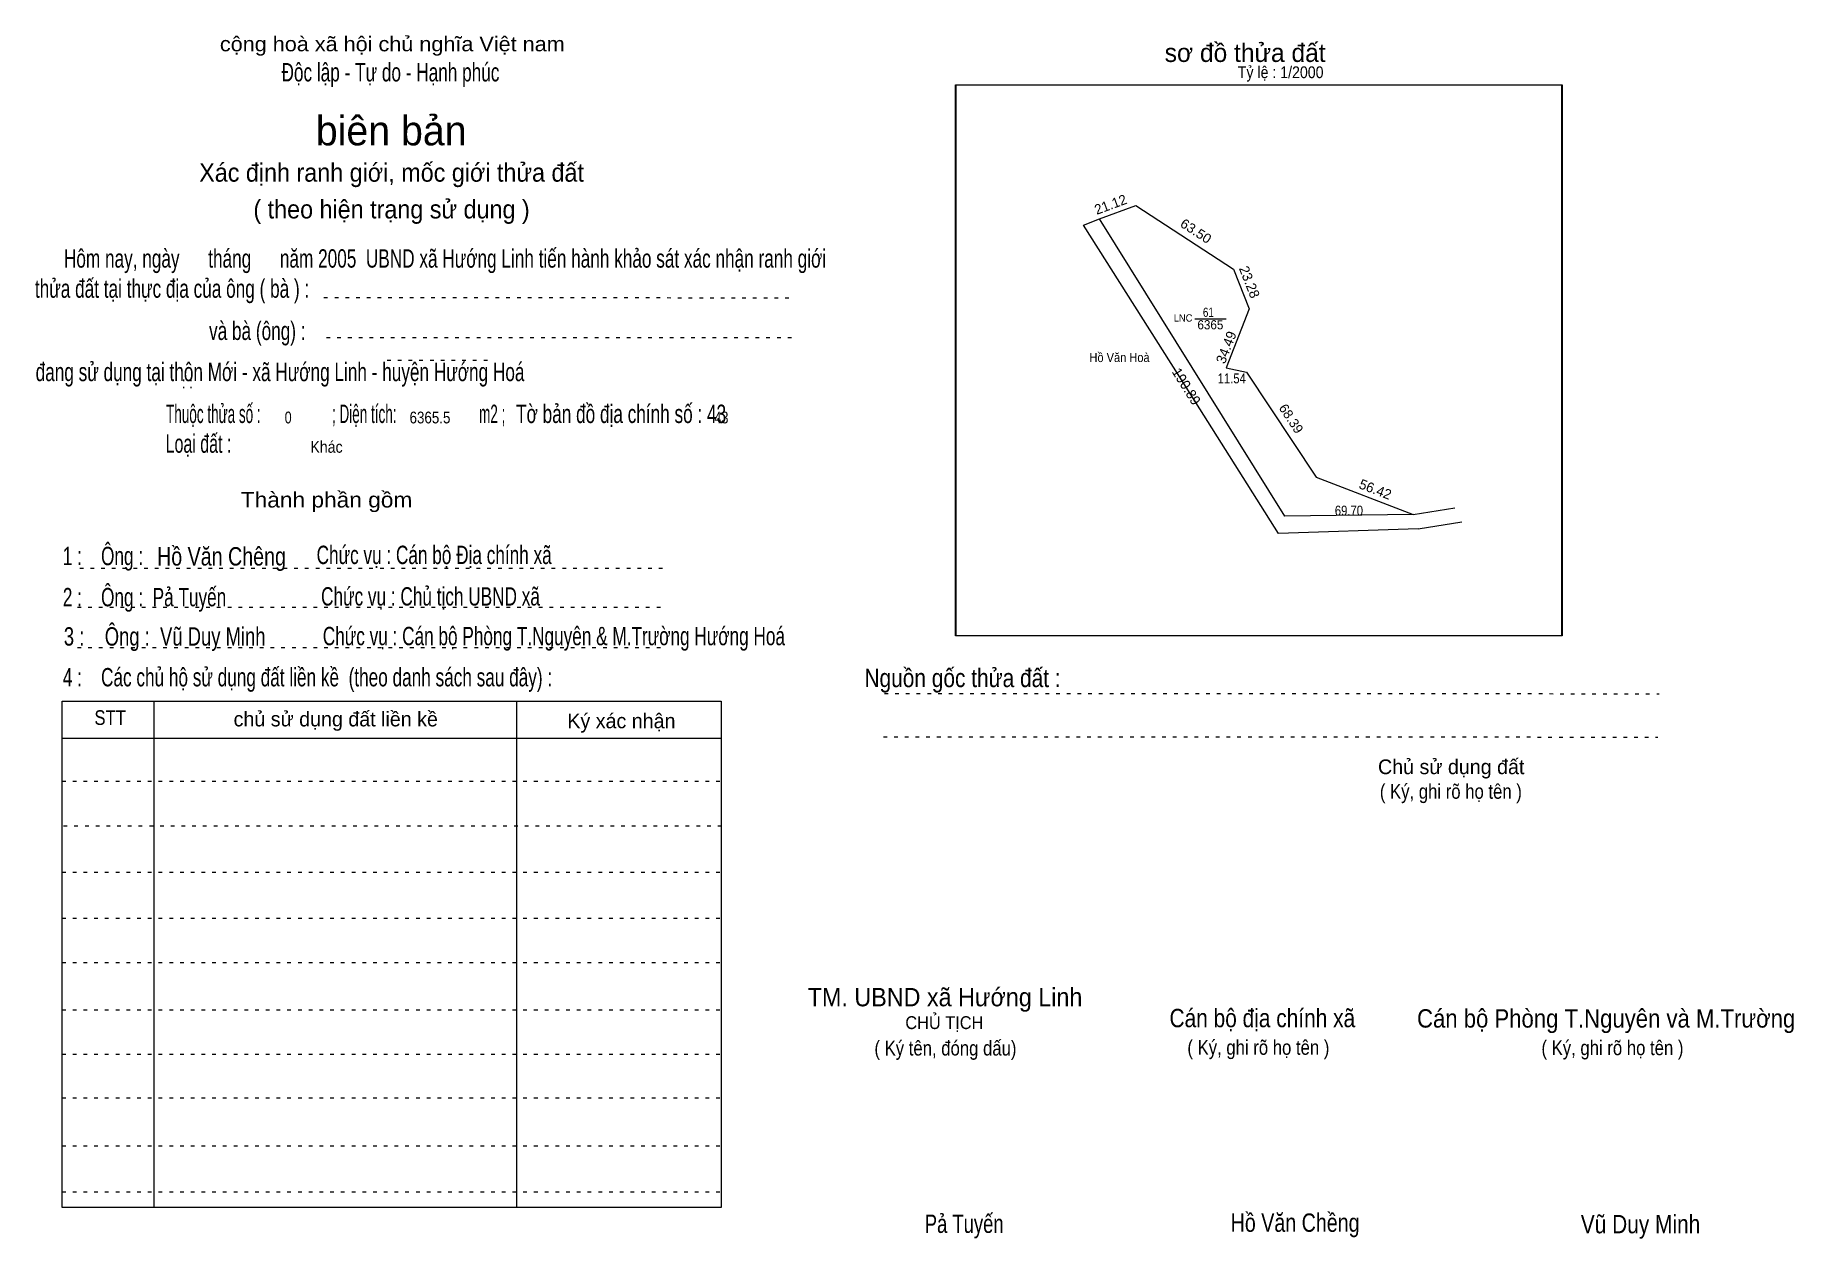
# Model space of a CAD drawing. Header units: centimetres. Extents: x -1.5 to 46.4, y -3.9 to 28.9.
import ezdxf
from ezdxf.enums import TextEntityAlignment as Align

# ---------------------------------------------------------------- set-up
doc = ezdxf.new("R2010")
doc.units = ezdxf.units.CM
doc.header["$LTSCALE"] = 0.16
doc.linetypes.add('DOTTED', pattern=[1.5, 0.3, -1.2])
for name, color, linetype, lineweight in [('15', 7, 'Continuous', 13), ('2', 7, 'Continuous', 25), ('22', 7, 'Continuous', 13), ('5', 7, 'DOTTED', 13)]:
    doc.layers.add(name, color=color, linetype=linetype, lineweight=lineweight)
for name, color, linetype in [('16', 7, 'Continuous'), ('34', 7, 'Continuous'), ('51', 7, 'Continuous')]:
    doc.layers.add(name, color=color, linetype=linetype)

msp = doc.modelspace()

# ---------------------------------------------------------------- linework, layer by layer
at = {"layer": '15'}
msp.add_line((30.08, 21.15), (30.93, 21.15), dxfattribs=at)
at = {"layer": '2'}
msp.add_lwpolyline([(23.56, 27.52), (40.06, 27.52), (40.06, 12.52), (23.56, 12.52)], close=True, dxfattribs=at)
at = {"layer": '22'}
for p, q in [((27.05, 23.7), (27.48, 23.87)), ((29.84, 19.29), (27.05, 23.7)), ((36.02, 15.82), (37.16, 16)), ((36.16, 15.43), (37.35, 15.62))]:
    msp.add_line(p, q, dxfattribs=at)
msp.add_lwpolyline([(27.48, 23.87), (28.47, 24.23), (31.13, 22.5), (31.56, 21.42), (30.93, 19.81), (31.49, 19.69), (33.38, 16.84), (36.02, 15.82), (32.53, 15.77)], close=True, dxfattribs=at)
for points in [[(27.48, 23.87), (28.47, 24.23), (31.13, 22.5), (31.56, 21.42), (30.93, 19.81), (31.49, 19.69), (33.38, 16.84), (36.02, 15.82)], [(36.02, 15.82), (32.53, 15.77), (27.48, 23.87)], [(36.16, 15.43), (32.36, 15.3), (29.84, 19.29)]]:
    msp.add_lwpolyline(points, dxfattribs=at)
at = {"layer": '5'}
for p, q in [((6.37, 21.73), (19.21, 21.72)), ((6.44, 20.64), (19.25, 20.64)), ((8.09, 20.02), (10.86, 20.02)), ((-0.28, 14.36), (15.72, 14.36)), ((-0.34, 13.3), (15.66, 13.3)), ((-0.34, 12.2), (15.66, 12.2)), ((21.63, 10.95), (42.72, 10.94)), ((21.6, 9.77), (42.69, 9.76)), ((-0.76, 8.56), (17.18, 8.56)), ((-0.72, 7.34), (17.22, 7.34)), ((-0.76, 6.08), (17.18, 6.08)), ((-0.76, 4.83), (17.18, 4.83)), ((-0.76, 3.62), (17.18, 3.62)), ((-0.76, 2.33), (17.18, 2.33)), ((-0.76, 1.13), (17.18, 1.13)), ((-0.76, -0.06), (17.18, -0.06)), ((-0.76, -1.37), (17.18, -1.37)), ((-0.76, -2.62), (17.18, -2.62))]:
    msp.add_line(p, q, dxfattribs=at)
at = {"layer": '5', "linetype": 'Continuous', "lineweight": 25}
for p, q in [((1.74, 10.74), (1.74, -3.05)), ((11.61, 10.74), (11.61, -3.05)), ((-0.76, 9.73), (17.18, 9.73))]:
    msp.add_line(p, q, dxfattribs=at)
for points in [[(23.58, 27.52), (40.08, 27.52), (40.08, 12.52), (23.58, 12.52)], [(-0.76, 10.74), (17.18, 10.74), (17.18, -3.05), (-0.76, -3.05)]]:
    msp.add_lwpolyline(points, close=True, dxfattribs=at)

# ---------------------------------------------------------------- texts
at = {"layer": '15'}
for s, width, p in [('6365', 0.95, (30.15, 20.86)), ('61', 0.8, (30.3, 21.2))]:
    msp.add_text(s, height=0.25, dxfattribs=dict(at, width=width)).set_placement(p)
at = {"layer": '16', "width": 0.9}
msp.add_text('Hồ Văn Hoà', height=0.25, dxfattribs=at).set_placement((28.03, 19.97), align=Align.CENTER)
at = {"layer": '22', "width": 0.95}
msp.add_text('LNC', height=0.2, dxfattribs=at).set_placement((29.76, 21.07), align=Align.CENTER)
at = {"layer": '34'}
for s, width, p in [(': : ', 0.85, (2.5, 19.25)), ('0', 0.8, (5.3, 18.3)), ('6365.5', 0.85, (8.7, 18.3)), ('43', 0.8, (17, 18.3)), ('Khác', 0.9, (6, 17.5))]:
    msp.add_text(s, height=0.32, dxfattribs=dict(at, width=width)).set_placement(p)
at = {"layer": '5'}
for s, height, width, p in [('cộng hoà xã hội chủ nghĩa Việt nam', 0.4, 1.1, (8.23, 28.43)), ('Độc lập - Tự do - Hạnh phúc', 0.5, 0.7, (8.18, 27.61)), ('Xác định ranh giới, mốc giới thửa đất', 0.5, 0.95, (8.21, 24.88)), ('( theo hiện trạng sử dụng )', 0.5, 0.95, (8.21, 23.88)), ('Thành phần gồm', 0.42, 1.1, (6.44, 16.01)), ('Hồ Văn Chêng', 0.5, 0.8, (3.58, 14.43)), ('Chức vụ : Cán bộ Địa chính xã', 0.5, 0.7, (9.37, 14.47)), ('Chức vụ : Chủ tịch UBND xã', 0.5, 0.7, (9.27, 13.34)), ('Chức vụ : Cán bộ Phòng T.Nguyên & M.Trường Hướng Hoá', 0.5, 0.7, (12.63, 12.26)), ('    Nguồn gốc thửa đất :', 0.5, 0.85, (23.44, 11.12)), ('( Ký, ghi rõ họ tên )', 0.4, 0.85, (37.05, 8.08)), ('CHỦ TỊCH', 0.35, 0.95, (23.26, 1.81)), ('( Ký tên, đóng dấu)', 0.4, 0.85, (23.29, 1.09)), ('( Ký, ghi rõ họ tên )', 0.4, 0.85, (31.81, 1.11)), ('( Ký, ghi rõ họ tên )', 0.4, 0.85, (41.45, 1.1)), ('Pả Tuyến', 0.5, 0.75, (23.8, -3.74)), ('Hồ Văn Chềng', 0.5, 0.8, (32.81, -3.71)), ('Vũ Duy Minh', 0.5, 0.85, (42.215, -3.75))]:
    msp.add_text(s, height=height, dxfattribs=dict(at, width=width)).set_placement(p, align=Align.CENTER)
msp.add_text('sơ đồ thửa đất', height=0.5, dxfattribs=at).set_placement((29.26, 28.14))
for s, height, p in [('biên bản', 0.8, (8.2, 25.87)), ('      chủ sử dụng đất liền kề', 0.4, (6.245, 10.05)), ('   Ký xác nhận', 0.4, (14.245, 10)), ('Chủ sử dụng đất', 0.4, (37.06, 8.75))]:
    msp.add_text(s, height=height, dxfattribs=at).set_placement(p, align=Align.CENTER)
for s, height, width, p in [('   Hôm nay, ngày      tháng      năm 2005  UBND xã Hướng Linh tiến hành khảo sát xác nhận ranh giới ', 0.5, 0.7, (-1.1, 22.54)), ('thửa đất tại thực địa của ông ( bà ) :                                       ', 0.5, 0.7, (-1.5, 21.72)), ('                                     và bà (ông) :', 0.5, 0.7, (-1.57, 20.57)), (' đang sử dụng tại thôn Mới - xã Hướng Linh - huyện Hướng Hoá', 0.5, 0.7, (-1.61, 19.45)), ('Thuộc thửa số :                   ; Diện tích:                      m2 ;                                            ', 0.5, 0.55, (2.07, 18.31)), ('Tờ bản đồ địa chính số : 43', 0.5, 0.7, (11.6, 18.31)), ('Loại đất :  ', 0.5, 0.65, (2.06, 17.5)), ('    1 :    Ông :                                                        ', 0.5, 0.7, (-1.26, 14.44)), ('    2 :    Ông :  Pả Tuyến', 0.5, 0.7, (-1.26, 13.32)), ('    3 :    Ông :  Vũ Duy Minh', 0.5, 0.75, (-1.27, 12.25)), ('    4 :    Các chủ hộ sử dụng đất liền kề  (theo danh sách sau đây) :', 0.5, 0.7, (-1.26, 11.14)), ('STT', 0.4, 0.85, (0.12, 10.09)), ('TM. UBND xã Hướng Linh', 0.5, 0.95, (19.54, 2.43)), ('Cán bộ địa chính xã  ', 0.5, 0.85, (29.39, 1.86)), ('Cán bộ Phòng T.Nguyên và M.Trường', 0.5, 0.9, (36.13, 1.85))]:
    msp.add_text(s, height=height, dxfattribs=dict(at, width=width)).set_placement(p)
at = {"layer": '51', "width": 0.9}
msp.add_text('Tỷ lệ : 1/2000', height=0.32, dxfattribs=at).set_placement((31.25, 27.7))
at = {"layer": '51'}
for s, height, rotation, p in [('21.12', 0.27, 20.34, (27.8331, 24.1331)), ('23.28', 0.27, 291.518, (31.4418, 22.0995)), ('34.49', 0.2699, 68.732, (31.06, 20.321)), ('190.89', 0.27, 301.973, (29.7356, 19.2365)), ('68.39', 0.26, 303.551, (32.5941, 18.3568)), ('56.42', 0.27, 338.879, (34.9464, 16.3792))]:
    msp.add_text(s, height=height, rotation=rotation, dxfattribs=at).set_placement(p, align=Align.CENTER)
at = {"layer": '51', "width": 1.05}
msp.add_text('63.50', height=0.26, rotation=326.986, dxfattribs=at).set_placement((30.0392, 23.4271), align=Align.CENTER)
at = {"layer": '51', "width": 0.85}
for s, p in [('11.54', (31.085, 19.39)), ('69.70', (34.275, 15.79))]:
    msp.add_text(s, height=0.27, dxfattribs=at).set_placement(p, align=Align.CENTER)

doc.saveas('drawing.dxf')
